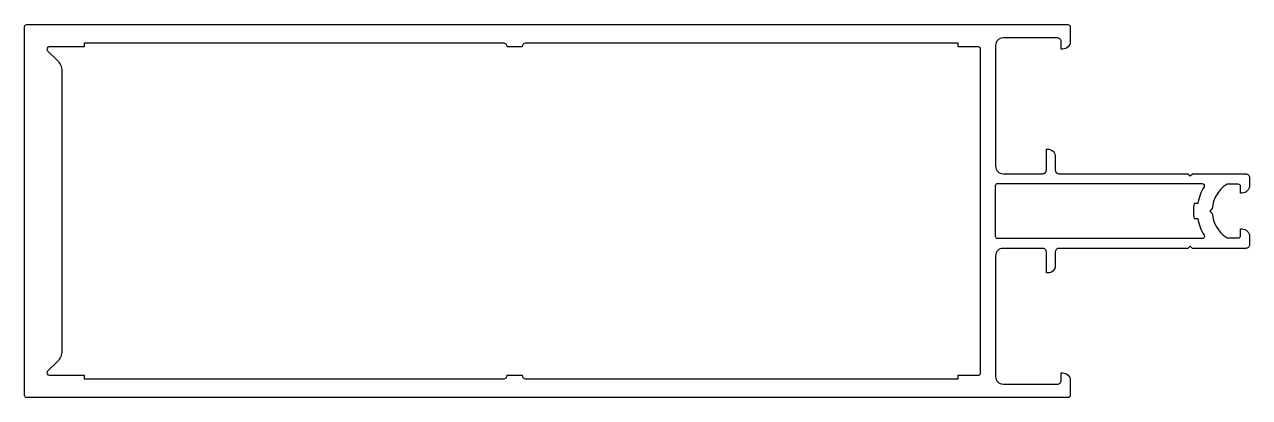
# Model space of a CAD drawing. Extents: x 587 to 751, y -203 to -153.
import ezdxf

# ---------------------------------------------------------------- set-up
doc = ezdxf.new("R2010")
doc.units = 0
doc.header["$LTSCALE"] = 15
doc.layers.get('0').update_dxf_attribs({"linetype": 'CONTINUOUS'})

msp = doc.modelspace()

# ---------------------------------------------------------------- linework, layer by layer
for points in [[(725.58, -172.89), (742.83, -172.89), (743.13, -173.19), (743.43, -172.89), (750.58, -172.89, -0.414214), (751.08, -173.39), (751.08, -174.49, -0.414214), (750.08, -175.49), (749.88, -175.49), (749.88, -174.59, 0.414214), (749.58, -174.29), (748.23, -174.29, 0.149524), (747.95, -174.37, 0.229816), (746.09, -177.57), (745.78, -177.89), (746.09, -178.2, 0.229816), (747.95, -181.4, 0.149524), (748.23, -181.49), (749.58, -181.49, 0.414214), (749.88, -181.19), (749.88, -180.29), (750.08, -180.29, -0.414214), (751.08, -181.29), (751.08, -182.39, -0.414214), (750.58, -182.89), (743.43, -182.89), (743.13, -182.59), (742.83, -182.89), (725.58, -182.89), (725.58, -182.89, 0.414214), (725.08, -183.39), (725.08, -185.19, -0.414214), (724.08, -186.19), (723.88, -186.19), (723.88, -183.39, 0.414214), (723.38, -182.89), (718.08, -182.89, 0.414214), (717.08, -183.89), (717.08, -200.09, 0.414214), (718.08, -201.09), (725.38, -201.09, 0.414214), (725.88, -200.59), (725.88, -199.59), (726.08, -199.59, -0.414214), (727.08, -200.59), (727.08, -202.59, -0.414214), (726.78, -202.89), (587.38, -202.89, -0.414214), (587.08, -202.59), (587.08, -153.19, -0.414214), (587.38, -152.89), (726.78, -152.89, -0.414214), (727.08, -153.19), (727.08, -155.19, -0.414214), (726.08, -156.19), (725.88, -156.19), (725.88, -155.19, 0.414214), (725.38, -154.69), (718.08, -154.69, 0.414214), (717.08, -155.69), (717.08, -171.89, 0.414214), (718.08, -172.89), (723.38, -172.89, 0.414214), (723.88, -172.39), (723.88, -169.59), (724.08, -169.59, -0.414214), (725.08, -170.59), (725.08, -172.39, 0.414214)], [(595.08, -155.89), (590.38, -155.89, 0.668179), (590.17, -156.4), (591.49, -157.72, -0.198912), (592.08, -159.14), (592.08, -196.63, -0.198912), (591.49, -198.05), (590.17, -199.37, 0.668179), (590.38, -199.89), (595.08, -199.89), (595.08, -200.39), (651.2, -200.39, 0.414214), (651.7, -199.89), (653.7, -199.89, 0.414214), (654.2, -200.39), (712.08, -200.39), (712.08, -199.89), (714.78, -199.89, 0.414214), (715.08, -199.59), (715.08, -156.19, 0.414214), (714.78, -155.89), (712.08, -155.89), (712.08, -155.39), (654.2, -155.39, 0.414214), (653.7, -155.89), (651.7, -155.89, 0.414214), (651.2, -155.39), (595.08, -155.39)], [(743.65, -178.89), (744.16, -178.89, 0.096739), (744.99, -181.13, -0.585079), (744.73, -181.59), (717.38, -181.59, -0.414214), (717.08, -181.29), (717.08, -174.49, -0.414214), (717.38, -174.19), (744.73, -174.19, -0.585079), (744.99, -174.64, 0.096739), (744.16, -176.89), (743.65, -176.89, 0.074597)]]:
    msp.add_lwpolyline(points, format="xyb", close=True)

doc.saveas('drawing.dxf')
